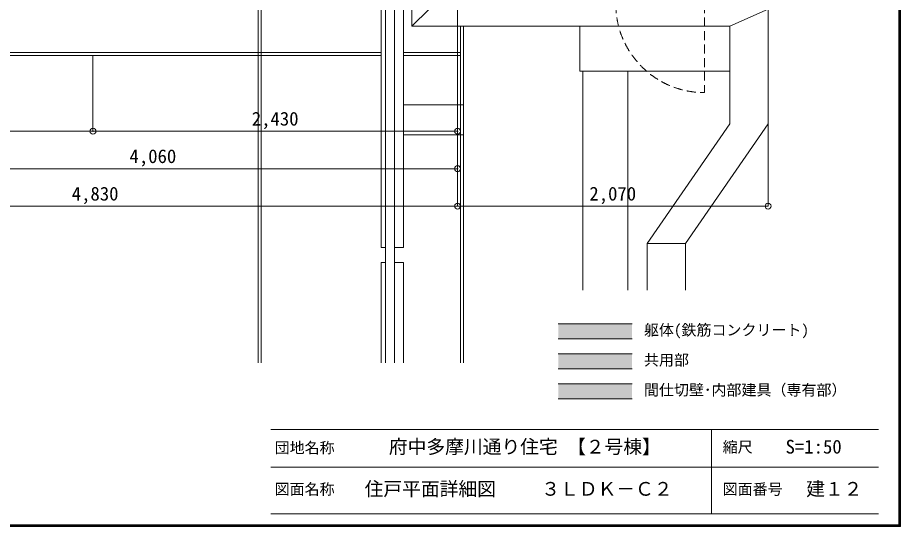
# Model space of a CAD drawing. Units: millimetres at full size, sheet at 1:50. Extents: x -9674 to 9699, y -6794 to 6791.
# Drawn here: x 3816 to 9699, y -6794 to -3401 of the extents above; entities that cross this region are included whole.
import ezdxf
from ezdxf.enums import TextEntityAlignment as Align

# ---------------------------------------------------------------- set-up
doc = ezdxf.new("R2010")
doc.units = ezdxf.units.MM
doc.header["$LTSCALE"] = 50
doc.header["$PDMODE"] = 32
doc.header["$PDSIZE"] = 40
doc.linetypes.add('CHAIN2', pattern=[12, 9, -1, 1, -1])
doc.linetypes.add('DASHED1', pattern=[1.8, 1.2, -0.6])
for name, color, linetype, lineweight in [('0-0_図面枠', 7, 'Continuous', 9), ('0-1_タイトル', 7, 'Continuous', 9), ('1-0_芯', 7, 'CHAIN2', 9), ('1-3_建具', 3, 'Continuous', 18), ('1-6_ﾊﾞﾙｺﾆｰ・階段', 7, 'Continuous', 9), ('1-B_寸法', 7, 'Continuous', 9)]:
    doc.layers.add(name, color=color, linetype=linetype, lineweight=lineweight)
doc.styles.add('ＭＳ ゴシック', font='')
doc.styles.get('ＭＳ ゴシック').set_extended_font_data('MS Gothic')

msp = doc.modelspace()

# ---------------------------------------------------------------- linework, layer by layer
at = {"layer": '0-0_図面枠'}
for p, q in [((9688.35, -6783.35), (9688.35, 6780.85)), ((9690.11, -6785.11), (9690.11, 6782.61)), ((9691.87, -6786.88), (9691.87, 6784.38)), ((9693.64, 6786.14), (9693.64, -6788.64)), ((9695.4, -6790.4), (9695.4, 6787.9)), ((9697.16, -6792.16), (9697.16, 6789.66)), ((-9673.92, -6793.93), (9698.92, -6793.93)), ((-9672.16, -6792.16), (9697.16, -6792.16)), ((-9670.4, -6790.4), (9695.4, -6790.4)), ((9693.64, -6788.64), (-9668.64, -6788.64)), ((-9666.87, -6786.88), (9691.87, -6786.88)), ((-9665.11, -6785.11), (9690.11, -6785.11)), ((-9663.35, -6783.35), (9688.35, -6783.35))]:
    msp.add_line(p, q, dxfattribs=at)
msp.add_lwpolyline([(9698.92, -6793.93), (9698.92, 6791.43), (-9673.92, 6791.43)], dxfattribs=at)
at = {"layer": '0-1_タイトル'}
for p, q in [((5503.35, -6148.35), (7653.35, -6148.35)), ((7653.35, -6148.35), (9553.35, -6148.35)), ((8439.55, -6148.35), (8439.55, -6710.85)), ((5503.35, -6398.35), (9553.35, -6398.35)), ((5503.35, -6710.85), (9553.35, -6710.85))]:
    msp.add_line(p, q, dxfattribs=at)
at = {"layer": '1-0_芯'}
msp.add_line((6747.5, -3658.14), (6747.5, 5061.86), dxfattribs=at)
at = {"layer": '1-3_建具', "color": 7, "linetype": 'DASHED1', "lineweight": 9}
msp.add_line((8392.5, -3310.64), (8392.5, -3900.64), dxfattribs=at)
msp.add_arc((8392.5, -3310.64), 590, 180, 270, dxfattribs=at)
at = {"layer": '1-6_ﾊﾞﾙｺﾆｰ・階段'}
for p, q in [((5419.5, -3133.14), (5419.5, -5703.77)), ((5439.5, -3133.14), (5439.5, -5703.77)), ((6237.5, -3133.14), (6237.5, -4933.14)), ((6267.5, -3133.14), (6267.5, -5703.77)), ((6327.5, -3133.14), (6327.5, -5703.77)), ((6387.5, -3133.14), (6387.5, -4933.14)), ((6442.5, -3458.14), (6442.5, -3133.14)), ((6557.5, -3343.14), (6442.5, -3458.14)), ((8817.5, -3343.14), (8562.5, -3458.14)), ((8817.5, -3343.14), (8817.5, -4108.14)), ((6767.5, -3458.14), (6767.5, -5703.77)), ((6787.5, -3458.14), (6787.5, -5703.77)), ((-6242.5, -3633.14), (6237.5, -3633.14)), ((6387.5, -3633.14), (6767.5, -3633.14)), ((-6242.5, -3653.14), (6237.5, -3653.14)), ((6387.5, -3653.14), (6767.5, -3653.14)), ((6387.5, -3983.14), (6787.5, -3983.14)), ((8012.5, -4908.14), (8562.5, -4108.14)), ((8267.5, -4908.14), (8817.5, -4108.14)), ((6387.5, -4183.14), (6787.5, -4183.14)), ((6267.5, -4933.14), (6237.5, -4933.14)), ((6387.5, -4933.14), (6327.5, -4933.14)), ((8012.5, -4908.14), (8012.5, -5217.99)), ((8012.5, -4908.14), (8267.5, -4908.14)), ((8267.5, -4908.14), (8267.5, -5217.99)), ((6267.5, -5033.14), (6237.5, -5033.14)), ((6237.5, -5033.14), (6237.5, -5703.77)), ((6387.5, -5033.14), (6327.5, -5033.14)), ((6387.5, -5033.14), (6387.5, -5703.77))]:
    msp.add_line(p, q, dxfattribs=at)
at = {"layer": '1-6_ﾊﾞﾙｺﾆｰ・階段', "color": 4}
for p, q in [((7582.5, -3758.14), (7582.5, -5217.99)), ((7882.5, -3758.14), (7882.5, -5217.99))]:
    msp.add_line(p, q, dxfattribs=at)
at = {"layer": '1-6_ﾊﾞﾙｺﾆｰ・階段'}
for points in [[(6442.5, -3458.14), (8562.5, -3458.14), (8562.5, -4108.14)], [(7562.5, -3458.14), (7562.5, -3758.14), (8562.5, -3758.14)]]:
    msp.add_lwpolyline(points, dxfattribs=at)
at = {"layer": '1-B_寸法'}
for p, q in [((4317.5, -3658.14), (4317.5, -4158.14)), ((6747.5, -3658.14), (6747.5, -4658.14)), ((8817.5, -3658.14), (8817.5, -4658.14)), ((2817.5, -4158.14), (4317.5, -4158.14)), ((4317.5, -4158.14), (6747.5, -4158.14)), ((2687.5, -4408.14), (6747.5, -4408.14)), ((1917.5, -4658.14), (6747.5, -4658.14)), ((6747.5, -4658.14), (8817.5, -4658.14)), ((7418.68, -5442.6), (7911.11, -5442.6)), ((7418.68, -5542.6), (7911.11, -5542.6)), ((7418.68, -5642.6), (7911.11, -5642.6)), ((7418.68, -5742.6), (7911.11, -5742.6)), ((7418.68, -5842.6), (7911.11, -5842.6)), ((7418.68, -5942.6), (7911.11, -5942.6))]:
    msp.add_line(p, q, dxfattribs=at)
at = {"layer": '1-B_寸法', "color": 3}
for p in [(4317.5, -4158.14), (6747.5, -4158.14), (6747.5, -4408.14), (6747.5, -4658.14), (8817.5, -4658.14)]:
    msp.add_point(p, dxfattribs=at)
at = {"layer": '1-B_寸法', "color": 1}
msp.add_solid([(7418.68, -5442.6), (7418.68, -5542.6), (7911.11, -5442.6), (7911.11, -5542.6)], dxfattribs=at)
at = {"layer": '1-B_寸法', "color": 2}
msp.add_solid([(7418.68, -5742.6), (7418.68, -5642.6), (7911.11, -5742.6), (7911.11, -5642.6)], dxfattribs=at)
at = {"layer": '1-B_寸法', "color": 4}
msp.add_solid([(7418.68, -5942.6), (7418.68, -5842.6), (7911.11, -5942.6), (7911.11, -5842.6)], dxfattribs=at)

# ---------------------------------------------------------------- texts
at = {"layer": '0-0_図面枠', "style": 'ＭＳ ゴシック'}
msp.add_text('建１２', height=91.64, dxfattribs=at).set_placement((9071.45, -6617.1), align=Align.BOTTOM_LEFT)
at = {"layer": '0-1_タイトル', "style": 'ＭＳ ゴシック'}
for s, height, p in [('団地名称', 73.31, (5528.35, -6328.57)), ('府中多摩川通り住宅 【２号棟】', 91.64, (6290.2, -6335.85)), ('縮尺', 73.31, (8514.55, -6323.35)), ('S=1:50', 91.64, (8933.95, -6335.85)), ('図面名称', 73.31, (5528.35, -6604.6)), ('住戸平面詳細図', 91.64, (6128.35, -6617.1)), ('３ＬＤＫ－Ｃ２', 91.64, (7305.86, -6617.1)), ('図面番号', 73.31, (8514.55, -6604.6))]:
    msp.add_text(s, height=height, dxfattribs=at).set_placement(p, align=Align.BOTTOM_LEFT)
at = {"layer": '1-B_寸法', "style": 'ＭＳ ゴシック'}
for s, height, p in [('2,430', 91.64, (5376.25, -4148.14)), ('4,060', 91.64, (4561.25, -4398.14)), ('2,070', 91.64, (7626.25, -4648.14)), ('4,830', 91.64, (4176.25, -4648.14)), ('躯体(鉄筋コンクリート)', 73.31, (7990.07, -5542.6)), ('共用部', 73.31, (7990.07, -5742.6)), ('間仕切壁･内部建具（専有部）', 73.31, (7990.07, -5942.6))]:
    msp.add_text(s, height=height, dxfattribs=at).set_placement(p, align=Align.BOTTOM_LEFT)

doc.saveas('drawing.dxf')
